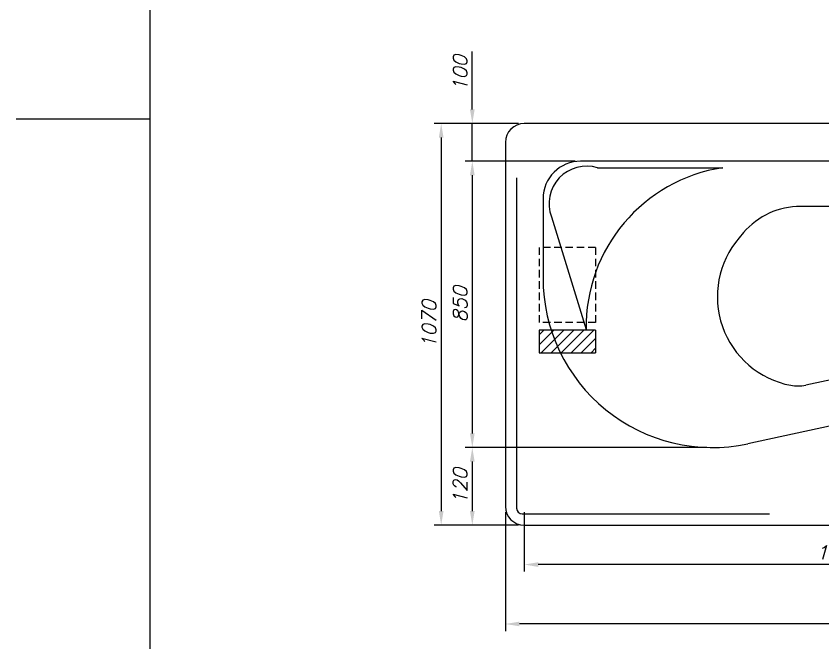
# Model space of a CAD drawing. Extents: x -15779 to -11579, y -7432 to -1492.
# Drawn here: x -15779 to -13635, y -5854 to -4189 of the extents above; entities that cross this region are included whole.
import ezdxf

# ---------------------------------------------------------------- set-up
doc = ezdxf.new("R2010")
doc.units = 0
doc.header["$LTSCALE"] = 40
doc.header["$MEASUREMENT"] = 0
doc.linetypes.add('DASHED', pattern=[0.75, 0.5, -0.25])
doc.layers.get('DEFPOINTS').update_dxf_attribs({"linetype": 'CONTINUOUS'})
for name, color, linetype in [('ESTREITA', 1, 'CONTINUOUS'), ('LARGA', 7, 'CONTINUOUS'), ('RAHMEN07', 5, 'CONTINUOUS'), ('TRACEJADA', 3, 'DASHED')]:
    doc.layers.add(name, color=color, linetype=linetype)
doc.styles.add('FABIO', font='romans.shx', dxfattribs={"oblique": 15})
doc.dimstyles.new('FABIO_AGUIAR', dxfattribs={"dimscale": 15, "dimtxt": 2.5, "dimasz": 2.5, "dimexe": 1.25, "dimexo": 1, "dimgap": 0.9, "dimtad": 1, "dimtxsty": 'FABIO', "dimcen": 2.5, "dimclrt": 3, "dimazin": 3, "dimtfac": 1, "dimtmove": 0, "dimatfit": 3, "dimtolj": 1, "dimtzin": 0})

# ---------------------------------------------------------------- blocks, each defined once
blk = doc.blocks.new('*D0')
at = {"layer": 'DEFPOINTS', "color": 0}
for p in [(-14478.6, -5491.3), (-12649.6, -5491.3), (-14478.6, -5803.8)]:
    blk.add_point(p, dxfattribs=at)
at = {"layer": 'ESTREITA', "color": 0}
for p, q in [((-14478.6, -5506.3), (-14478.6, -5822.5)), ((-12649.6, -5506.3), (-12649.6, -5822.5)), ((-12687.1, -5803.8), (-14441.1, -5803.8))]:
    blk.add_line(p, q, dxfattribs=at)
for points in [[(-14441.1, -5797.5), (-14441.1, -5810), (-14478.6, -5803.8)], [(-12687.1, -5797.5), (-12687.1, -5810), (-12649.6, -5803.8)]]:
    blk.add_solid(points, dxfattribs=at)
at = {"layer": 'ESTREITA', "color": 3, "insert": (-13564.1, -5771.5), "char_height": 37.5, "attachment_point": 5, "style": 'FABIO'}
blk.add_mtext('\\A1;1830', dxfattribs=at)
blk = doc.blocks.new('*D1')
at = {"layer": 'DEFPOINTS', "color": 0}
for p in [(-14428.6, -4474.3), (-14649.2, -5541.3), (-14428.6, -5541.3)]:
    blk.add_point(p, dxfattribs=at)
at = {"layer": 'ESTREITA', "color": 0}
for p, q in [((-14443.6, -4474.3), (-14667.9, -4474.3)), ((-14649.2, -4511.8), (-14649.2, -5503.8)), ((-14443.6, -5541.3), (-14667.9, -5541.3))]:
    blk.add_line(p, q, dxfattribs=at)
for points in [[(-14655.4, -4511.8), (-14642.9, -4511.8), (-14649.2, -4474.3)], [(-14655.4, -5503.8), (-14642.9, -5503.8), (-14649.2, -5541.3)]]:
    blk.add_solid(points, dxfattribs=at)
at = {"layer": 'ESTREITA', "color": 3, "insert": (-14681.4, -5007.8), "char_height": 37.5, "attachment_point": 5, "rotation": 90, "style": 'FABIO'}
blk.add_mtext('\\A1;1070', dxfattribs=at)
blk = doc.blocks.new('*D2')
at = {"layer": 'DEFPOINTS', "color": 0}
for p in [(-14278.6, -4574.3), (-14566.5, -5334.9), (-13928.6, -5334.9)]:
    blk.add_point(p, dxfattribs=at)
at = {"layer": 'ESTREITA', "color": 0}
for p, q in [((-14293.6, -4574.3), (-14585.3, -4574.3)), ((-14566.5, -4611.8), (-14566.5, -5297.4)), ((-13943.6, -5334.9), (-14585.3, -5334.9))]:
    blk.add_line(p, q, dxfattribs=at)
for points in [[(-14572.8, -4611.8), (-14560.3, -4611.8), (-14566.5, -4574.3)], [(-14572.8, -5297.4), (-14560.3, -5297.4), (-14566.5, -5334.9)]]:
    blk.add_solid(points, dxfattribs=at)
at = {"layer": 'ESTREITA', "color": 3, "insert": (-14598.8, -4954.6), "char_height": 37.5, "attachment_point": 5, "rotation": 90, "style": 'FABIO'}
blk.add_mtext('\\A1;850', dxfattribs=at)
blk = doc.blocks.new('*D3')
at = {"layer": 'DEFPOINTS', "color": 0}
for p in [(-14566.5, -4474.3), (-14428.6, -4474.3), (-14278.6, -4574.3)]:
    blk.add_point(p, dxfattribs=at)
at = {"layer": 'ESTREITA', "color": 0}
for p, q in [((-14566.5, -4436.8), (-14566.5, -4283.1)), ((-14443.6, -4474.3), (-14585.3, -4474.3)), ((-14566.5, -4574.3), (-14566.5, -4474.3)), ((-14293.6, -4574.3), (-14585.3, -4574.3)), ((-14566.5, -4611.8), (-14566.5, -4649.3))]:
    blk.add_line(p, q, dxfattribs=at)
for points in [[(-14572.8, -4436.8), (-14560.3, -4436.8), (-14566.5, -4474.3)], [(-14572.8, -4611.8), (-14560.3, -4611.8), (-14566.5, -4574.3)]]:
    blk.add_solid(points, dxfattribs=at)
at = {"layer": 'ESTREITA', "color": 3, "insert": (-14598.8, -4341.2), "char_height": 37.5, "attachment_point": 5, "rotation": 90, "style": 'FABIO'}
blk.add_mtext('\\A1;100', dxfattribs=at)
blk = doc.blocks.new('*D7')
at = {"layer": 'DEFPOINTS', "color": 0}
for p in [(-12749.6, -5341.3), (-14428.6, -5491.3), (-14428.6, -5645.9)]:
    blk.add_point(p, dxfattribs=at)
at = {"layer": 'ESTREITA', "color": 0}
for p, q in [((-12749.6, -5356.3), (-12749.6, -5664.7)), ((-14428.6, -5506.3), (-14428.6, -5664.7)), ((-12787.1, -5645.9), (-14391.1, -5645.9))]:
    blk.add_line(p, q, dxfattribs=at)
for points in [[(-14391.1, -5639.7), (-14391.1, -5652.2), (-14428.6, -5645.9)], [(-12787.1, -5639.7), (-12787.1, -5652.2), (-12749.6, -5645.9)]]:
    blk.add_solid(points, dxfattribs=at)
at = {"layer": 'ESTREITA', "color": 3, "insert": (-13589.1, -5613.7), "char_height": 37.5, "attachment_point": 5, "style": 'FABIO'}
blk.add_mtext('\\A1;1620', dxfattribs=at)
blk = doc.blocks.new('*D16')
at = {"layer": 'DEFPOINTS', "color": 0}
for p in [(-13928.6, -5334.9), (-14566.5, -5541.3), (-14443.6, -5541.3)]:
    blk.add_point(p, dxfattribs=at)
at = {"layer": 'ESTREITA', "color": 0}
for p, q in [((-13943.6, -5334.9), (-14585.3, -5334.9)), ((-14566.5, -5372.4), (-14566.5, -5503.8)), ((-14458.6, -5541.3), (-14585.3, -5541.3))]:
    blk.add_line(p, q, dxfattribs=at)
for points in [[(-14572.8, -5372.4), (-14560.3, -5372.4), (-14566.5, -5334.9)], [(-14572.8, -5503.8), (-14560.3, -5503.8), (-14566.5, -5541.3)]]:
    blk.add_solid(points, dxfattribs=at)
at = {"layer": 'ESTREITA', "color": 3, "insert": (-14598.8, -5438.1), "char_height": 37.5, "attachment_point": 5, "rotation": 90, "style": 'FABIO'}
blk.add_mtext('\\A1;120', dxfattribs=at)

msp = doc.modelspace()

# ---------------------------------------------------------------- hatches: boundary and pattern name
at = {"layer": 'ESTREITA'}
h = msp.add_hatch(dxfattribs=at)
h.set_pattern_fill('ANSI31', color=256, scale=150, style=0)
h.set_pattern_definition([(45, (-13970.202, -5014.76), (-13.25825, 13.25825), [])])
h.paths.add_polyline_path([(-14356.812, -5023.319, 0.03600662), (-14332.528, -5083.319), (-14239.041, -5083.319), (-14239.041, -5023.319)])
h.paths.add_polyline_path([(-14356.812, -5023.319), (-14389.041, -5023.319), (-14389.041, -5083.319), (-14332.528, -5083.319, -0.03600662)])

# ---------------------------------------------------------------- linework, layer by layer
at = {"layer": 'LARGA'}
for p, q in [((-12699.62, -4474.345), (-14428.62, -4474.345)), ((-14478.62, -4524.345), (-14478.62, -5491.345)), ((-12849.62, -4574.345), (-14278.62, -4574.345)), ((-14233.69, -4591.65), (-13901.209, -4591.65)), ((-14448.62, -4618.602), (-14448.62, -5496.345)), ((-14378.62, -4674.345), (-14378.62, -4884.93)), ((-12969.62, -4694.345), (-13693.935, -4694.345)), ((-14356.475, -4722.063), (-14263.912, -5021.618)), ((-13845.746, -4764.14), (-13857.477, -4777.817)), ((-12948.706, -5012.823), (-13680.669, -5169.364)), ((-14389.041, -5023.319), (-14389.041, -5083.319)), ((-14239.041, -5023.319), (-14389.041, -5023.319)), ((-14239.041, -5023.319), (-14239.041, -5083.319)), ((-14389.041, -5083.319), (-14239.041, -5083.319)), ((-12849.62, -5114.345), (-13834.508, -5324.978)), ((-14433.62, -5511.345), (-13777.207, -5511.345)), ((-14428.62, -5541.345), (-12699.62, -5541.345))]:
    msp.add_line(p, q, dxfattribs=at)
for centre, radius, start, end in [((-14428.62, -4524.345), 50, 90, 180), ((-14278.62, -4674.345), 100, 90, 180), ((-14262.692, -4687.352), 100, 73.140871, 200.310613), ((-13836.824, -5013.926), 427.157, 98.669225, 181.031789), ((-13693.935, -4894.345), 200, 90, 139.380902), ((-13675.304, -4934.064), 240, 139.380902, 259.181255), ((-13928.62, -4884.93), 450, 180, 282.071723), ((-13701.583, -5071.575), 100, 259.181255, 282.071723), ((-14428.62, -5491.345), 50, 180, 270), ((-14433.62, -5496.345), 15, 180, 270)]:
    msp.add_arc(centre, radius, start, end, dxfattribs=at)
msp.add_point((-14478.62, -5541.345), dxfattribs=at)
at = {"layer": 'RAHMEN07'}
for p, q in [((-15422.537, -6332.424), (-15422.537, -1592.424)), ((-15422.537, -4462.424), (-15778.537, -4462.424))]:
    msp.add_line(p, q, dxfattribs=at)
at = {"layer": 'TRACEJADA'}
for p, q in [((-14389.041, -4803.319), (-14389.041, -5003.319)), ((-14239.041, -4803.319), (-14389.041, -4803.319)), ((-14239.041, -4803.319), (-14239.041, -5003.319)), ((-14239.041, -5003.319), (-14389.041, -5003.319))]:
    msp.add_line(p, q, dxfattribs=at)

# ---------------------------------------------------------------- dimensions: what is measured, and where the dimension line sits
at = {"layer": 'ESTREITA'}
dim = msp.add_linear_dim(base=(-14566.519, -4474.345), p1=(-14278.62, -4574.345), p2=(-14428.62, -4474.345), angle=90, dimstyle='FABIO_AGUIAR', dxfattribs=at)
dim.commit()
dim.dimension.update_dxf_attribs({"geometry": '*D3', "text_midpoint": (-14598.769, -4341.202)})
for base, p1, p2, text, picture, middle in [((-14649.159, -5541.345), (-14428.62, -4474.345), (-14428.62, -5541.345), '1070', '*D1', (-14681.409, -5007.845)), ((-14566.519, -5334.93), (-14278.62, -4574.345), (-13928.62, -5334.93), '850', '*D2', (-14598.769, -4954.637)), ((-14566.519, -5541.345), (-13928.62, -5334.93), (-14443.62, -5541.345), '120', '*D16', (-14598.769, -5438.137))]:
    dim = msp.add_linear_dim(base=base, p1=p1, p2=p2, angle=90, text=text, dimstyle='FABIO_AGUIAR', dxfattribs=at)
    dim.commit()
    dim.dimension.update_dxf_attribs({"geometry": picture, "text_midpoint": middle})
for base, p1, p2, text, picture, middle in [((-14428.62, -5645.918), (-12749.62, -5341.345), (-14428.62, -5491.345), '1620', '*D7', (-13589.12, -5613.668)), ((-14478.62, -5803.757), (-12649.62, -5491.345), (-14478.62, -5491.345), '1830', '*D0', (-13564.12, -5771.507))]:
    dim = msp.add_linear_dim(base=base, p1=p1, p2=p2, text=text, dimstyle='FABIO_AGUIAR', dxfattribs=at)
    dim.commit()
    dim.dimension.update_dxf_attribs({"geometry": picture, "text_midpoint": middle})

doc.saveas('drawing.dxf')
